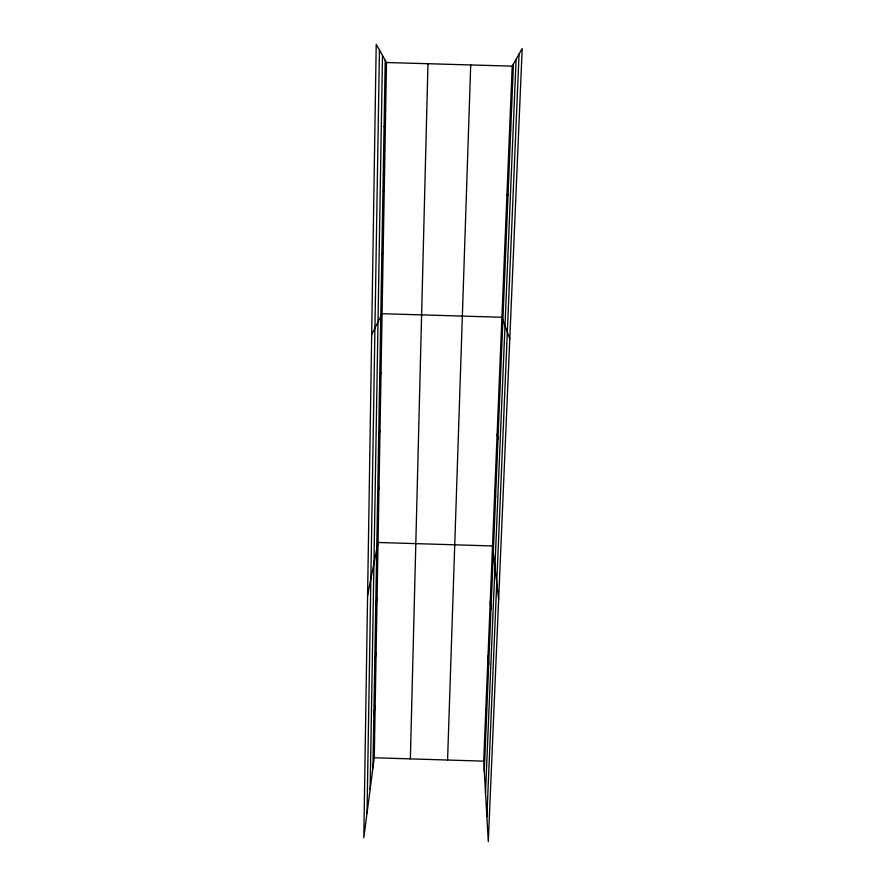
<?xml version="1.0" encoding="UTF-8"?>
<svg xmlns="http://www.w3.org/2000/svg" width="886" height="886" viewBox="0 0 886 886"><rect width="100%" height="100%" fill="white"/><g stroke="black" fill="none" stroke-linecap="round" stroke-linejoin="round"><path stroke-width="1.33" d="M367.048 812.983L379.452 50.037M370.138 789.271L382.497 55.441M372.928 767.885L385.222 60.259M374.257 757.763L386.495 62.518L376.218 44.3L363.803 837.802L374.257 757.763L483.701 761.152L488.297 841.7L522.197 48.508L512.208 66.151L483.701 761.152M410.362 758.881L427.971 63.714M447.574 760.033L470.71 64.955M484.288 771.352L513.448 63.958M485.517 792.859L516.095 59.296M486.879 816.715L519.052 54.057M373.848 715.068L375.166 705.732M374.789 661.034L376.107 652.539M375.742 605.747L377.071 598.139M367.59 595.58L378.045 542.476L492.527 545.953L498.652 599.589M377.702 492.97L379.02 487.222M378.699 435.458L380.016 430.707M379.729 376.605L381.035 372.884M371.666 334.786L382.076 313.71L501.908 317.266L509.793 338.895M381.844 254.636L383.14 253.141M509.539 131.217L510.713 130.331M382.94 191.42L384.236 191.121M386.495 62.518L512.208 66.151M506.936 194.71L508.043 195.086M384.059 126.654L385.355 127.595M504.389 256.719L505.441 258.28M499.482 376.417L500.413 380.216M497.112 434.218L497.987 439.046M494.798 490.722L495.617 496.525M490.246 601.594L490.966 609.269M488.02 655.972L488.684 664.533M485.838 709.154L486.458 718.546"/></g></svg>
